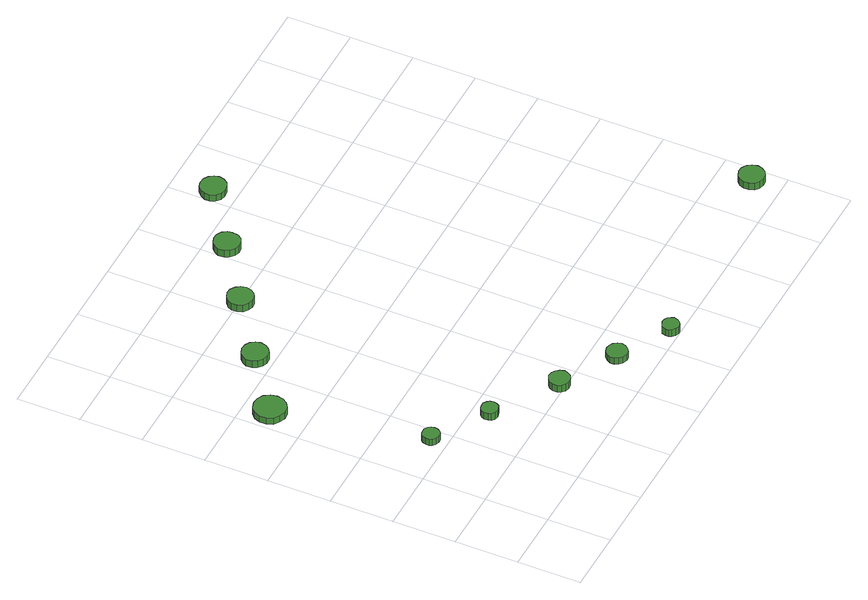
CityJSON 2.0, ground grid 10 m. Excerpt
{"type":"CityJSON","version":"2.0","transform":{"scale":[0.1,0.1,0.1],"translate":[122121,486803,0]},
"CityObjects":{
"tree1":{"type":"SolitaryVegetationObject","attributes":{"function":"something"},"geometry":[{"type":"MultiSurface","lod":"1","boundaries":[[[0,1,2,3,4,5,6,7,8,9,10,11,12,13,14]],[[15,16,17,18,19,20,21,22,23,24,25,26,27,28,29]],[[0,29,28,1]],[[1,28,27,2]],[[2,27,26,3]],[[3,26,25,4]],[[4,25,24,5]],[[5,24,23,6]],[[6,23,22,7]],[[7,22,21,8]],[[8,21,20,9]],[[9,20,19,10]],[[10,19,18,11]],[[11,18,17,12]],[[12,17,16,13]],[[13,16,15,14]],[[14,15,29,0]]]}]},
"tree2":{"type":"SolitaryVegetationObject","attributes":{"function":"something"},"geometry":[{"type":"MultiSurface","lod":"1","boundaries":[[[30,31,32,33,34,35,36,37,38,39,40,41,42,43,44]],[[45,46,47,48,49,50,51,52,53,54,55,56,57,58,59]],[[30,59,58,31]],[[31,58,57,32]],[[32,57,56,33]],[[33,56,55,34]],[[34,55,54,35]],[[35,54,53,36]],[[36,53,52,37]],[[37,52,51,38]],[[38,51,50,39]],[[39,50,49,40]],[[40,49,48,41]],[[41,48,47,42]],[[42,47,46,43]],[[43,46,45,44]],[[44,45,59,30]]]}]},
"tree3":{"type":"SolitaryVegetationObject","attributes":{"function":"something"},"geometry":[{"type":"MultiSurface","lod":"1","boundaries":[[[60,61,62,63,64,65,66,67,68,69,70,71,72,73,74]],[[75,76,77,78,79,80,81,82,83,84,85,86,87,88,89]],[[60,89,88,61]],[[61,88,87,62]],[[62,87,86,63]],[[63,86,85,64]],[[64,85,84,65]],[[65,84,83,66]],[[66,83,82,67]],[[67,82,81,68]],[[68,81,80,69]],[[69,80,79,70]],[[70,79,78,71]],[[71,78,77,72]],[[72,77,76,73]],[[73,76,75,74]],[[74,75,89,60]]]}]},
"tree4":{"type":"SolitaryVegetationObject","attributes":{"function":"something"},"geometry":[{"type":"MultiSurface","lod":"1","boundaries":[[[90,91,92,93,94,95,96,97,98,99,100,101,102,103,104]],[[105,106,107,108,109,110,111,112,113,114,115,116,117,118,119]],[[90,119,118,91]],[[91,118,117,92]],[[92,117,116,93]],[[93,116,115,94]],[[94,115,114,95]],[[95,114,113,96]],[[96,113,112,97]],[[97,112,111,98]],[[98,111,110,99]],[[99,110,109,100]],[[100,109,108,101]],[[101,108,107,102]],[[102,107,106,103]],[[103,106,105,104]],[[104,105,119,90]]]}]},
"tree5":{"type":"SolitaryVegetationObject","attributes":{"function":"something"},"geometry":[{"type":"MultiSurface","lod":"1","boundaries":[[[120,121,122,123,124,125,126,127,128,129,130,131,132,133,134]],[[135,136,137,138,139,140,141,142,143,144,145,146,147,148,149]],[[120,149,148,121]],[[121,148,147,122]],[[122,147,146,123]],[[123,146,145,124]],[[124,145,144,125]],[[125,144,143,126]],[[126,143,142,127]],[[127,142,141,128]],[[128,141,140,129]],[[129,140,139,130]],[[130,139,138,131]],[[131,138,137,132]],[[132,137,136,133]],[[133,136,135,134]],[[134,135,149,120]]]}]},
"tree6":{"type":"SolitaryVegetationObject","attributes":{"function":"something"},"geometry":[{"type":"MultiSurface","lod":"1","boundaries":[[[150,151,152,153,154,155,156,157,158,159,160,161,162,163,164]],[[165,166,167,168,169,170,171,172,173,174,175,176,177,178,179]],[[150,179,178,151]],[[151,178,177,152]],[[152,177,176,153]],[[153,176,175,154]],[[154,175,174,155]],[[155,174,173,156]],[[156,173,172,157]],[[157,172,171,158]],[[158,171,170,159]],[[159,170,169,160]],[[160,169,168,161]],[[161,168,167,162]],[[162,167,166,163]],[[163,166,165,164]],[[164,165,179,150]]]}]},
"tree7":{"type":"SolitaryVegetationObject","attributes":{"function":"something"},"geometry":[{"type":"MultiSurface","lod":"1","boundaries":[[[180,181,182,183,184,185,186,187,188,189,190,191,192,193,194]],[[195,196,197,198,199,200,201,202,203,204,205,206,207,208,209]],[[180,209,208,181]],[[181,208,207,182]],[[182,207,206,183]],[[183,206,205,184]],[[184,205,204,185]],[[185,204,203,186]],[[186,203,202,187]],[[187,202,201,188]],[[188,201,200,189]],[[189,200,199,190]],[[190,199,198,191]],[[191,198,197,192]],[[192,197,196,193]],[[193,196,195,194]],[[194,195,209,180]]]}]},
"tree8":{"type":"SolitaryVegetationObject","attributes":{"function":"something"},"geometry":[{"type":"MultiSurface","lod":"1","boundaries":[[[210,211,212,213,214,215,216,217,218,219,220,221,222,223,224]],[[225,226,227,228,229,230,231,232,233,234,235,236,237,238,239]],[[210,239,238,211]],[[211,238,237,212]],[[212,237,236,213]],[[213,236,235,214]],[[214,235,234,215]],[[215,234,233,216]],[[216,233,232,217]],[[217,232,231,218]],[[218,231,230,219]],[[219,230,229,220]],[[220,229,228,221]],[[221,228,227,222]],[[222,227,226,223]],[[223,226,225,224]],[[224,225,239,210]]]}]},
"tree9":{"type":"SolitaryVegetationObject","attributes":{"function":"something"},"geometry":[{"type":"MultiSurface","lod":"1","boundaries":[[[240,241,242,243,244,245,246,247,248,249,250,251,252,253,254]],[[255,256,257,258,259,260,261,262,263,264,265,266,267,268,269]],[[240,269,268,241]],[[241,268,267,242]],[[242,267,266,243]],[[243,266,265,244]],[[244,265,264,245]],[[245,264,263,246]],[[246,263,262,247]],[[247,262,261,248]],[[248,261,260,249]],[[249,260,259,250]],[[250,259,258,251]],[[251,258,257,252]],[[252,257,256,253]],[[253,256,255,254]],[[254,255,269,240]]]}]},
"tree10":{"type":"SolitaryVegetationObject","attributes":{"function":"something"},"geometry":[{"type":"MultiSurface","lod":"1","boundaries":[[[270,271,272,273,274,275,276,277,278,279,280,281,282,283,284]],[[285,286,287,288,289,290,291,292,293,294,295,296,297,298,299]],[[270,299,298,271]],[[271,298,297,272]],[[272,297,296,273]],[[273,296,295,274]],[[274,295,294,275]],[[275,294,293,276]],[[276,293,292,277]],[[277,292,291,278]],[[278,291,290,279]],[[279,290,289,280]],[[280,289,288,281]],[[281,288,287,282]],[[282,287,286,283]],[[283,286,285,284]],[[284,285,299,270]]]}]},
"tree11":{"type":"SolitaryVegetationObject","attributes":{"function":"something"},"geometry":[{"type":"MultiSurface","lod":"1","boundaries":[[[300,301,302,303,304,305,306,307,308,309,310,311,312,313,314]],[[315,316,317,318,319,320,321,322,323,324,325,326,327,328,329]],[[300,329,328,301]],[[301,328,327,302]],[[302,327,326,303]],[[303,326,325,304]],[[304,325,324,305]],[[305,324,323,306]],[[306,323,322,307]],[[307,322,321,308]],[[308,321,320,309]],[[309,320,319,310]],[[310,319,318,311]],[[311,318,317,312]],[[312,317,316,313]],[[313,316,315,314]],[[314,315,329,300]]]}]}
},
"vertices":[
[88,223,28],[87,229,28],[84,233,28],[79,236,28],[74,236,28],[68,235,28],[64,231,28],[62,226,28],[62,220,28],[64,215,28],[68,212,28],[74,210,28],[79,210,28],[84,213,28],[87,218,28],[87,218,16],[84,213,16],[79,210,16],[74,210,16],[68,212,16],[64,215,16],[62,220,16],[62,226,16],[64,231,16],[68,235,16],[74,236,16],[79,236,16],[84,233,16],[87,229,16],[88,223,16],
[53,458,25],[51,468,25],[45,477,25],[36,482,25],[26,483,25],[16,480,25],[8,473,25],[4,463,25],[4,453,25],[8,443,25],[16,437,25],[26,433,25],[36,434,25],[45,440,25],[51,448,25],[51,448,13],[45,440,13],[36,434,13],[26,433,13],[16,437,13],[8,443,13],[4,453,13],[4,463,13],[8,473,13],[16,480,13],[26,483,13],[36,482,13],[45,477,13],[51,468,13],[53,458,13],
[174,170,28],[173,176,28],[170,180,28],[165,183,28],[160,183,28],[154,182,28],[150,178,28],[148,173,28],[148,167,28],[150,162,28],[154,159,28],[160,157,28],[165,158,28],[170,160,28],[173,165,28],[173,165,15],[170,160,15],[165,158,15],[160,157,15],[154,159,15],[150,162,15],[148,167,15],[148,173,15],[150,178,15],[154,182,15],[160,183,15],[165,183,15],[170,180,15],[173,176,15],[174,170,15],
[146,529,24],[144,537,24],[139,544,24],[132,548,24],[123,549,24],[115,546,24],[109,541,24],[105,533,24],[105,524,24],[109,517,24],[115,511,24],[123,508,24],[132,509,24],[139,514,24],[144,520,24],[144,520,11],[139,514,11],[132,509,11],[123,508,11],[115,511,11],[109,517,11],[105,524,11],[105,533,11],[109,541,11],[115,546,11],[123,549,11],[132,548,11],[139,544,11],[144,537,11],[146,529,11],
[279,107,27],[277,114,27],[273,119,27],[267,123,27],[260,124,27],[254,121,27],[249,117,27],[246,111,27],[246,104,27],[249,98,27],[254,93,27],[260,91,27],[267,92,27],[273,95,27],[277,101,27],[277,101,14],[273,95,14],[267,92,14],[260,91,14],[254,93,14],[249,98,14],[246,104,14],[246,111,14],[249,117,14],[254,121,14],[260,124,14],[267,123,14],[273,119,14],[277,114,14],[279,107,14],
[369,59,25],[367,65,25],[363,71,25],[357,74,25],[351,75,25],[344,73,25],[339,68,25],[336,62,25],[336,55,25],[339,49,25],[344,45,25],[351,42,25],[357,43,25],[363,47,25],[367,52,25],[367,52,13],[363,47,13],[357,43,13],[351,42,13],[344,45,13],[339,49,13],[336,55,13],[336,62,13],[339,68,13],[344,73,13],[351,75,13],[357,74,13],[363,71,13],[367,65,13],[369,59,13],
[244,599,23],[242,608,23],[237,614,23],[230,619,23],[222,620,23],[214,617,23],[207,611,23],[204,604,23],[204,595,23],[207,587,23],[214,582,23],[222,579,23],[230,580,23],[237,584,23],[242,591,23],[242,591,10],[237,584,10],[230,580,10],[222,579,10],[214,582,10],[207,587,10],[204,595,10],[204,604,10],[207,611,10],[214,617,10],[222,620,10],[230,619,10],[237,614,10],[242,608,10],[244,599,10],
[451,14,25],[449,19,25],[446,24,25],[441,26,25],[436,27,25],[431,25,25],[426,22,25],[424,16,25],[424,11,25],[426,6,25],[431,2,25],[436,0,25],[441,1,25],[446,4,25],[449,8,25],[449,8,12],[446,4,12],[441,1,12],[436,0,12],[431,2,12],[426,6,12],[424,11,12],[424,16,12],[426,22,12],[431,25,12],[436,27,12],[441,26,12],[446,24,12],[449,19,12],[451,14,12],
[341,668,22],[340,676,22],[335,683,22],[327,687,22],[319,688,22],[311,685,22],[305,680,22],[301,672,22],[301,663,22],[305,656,22],[311,650,22],[319,647,22],[327,648,22],[335,652,22],[340,659,22],[340,659,9],[335,652,9],[327,648,9],[319,647,9],[311,650,9],[305,656,9],[301,663,9],[301,672,9],[305,680,9],[311,685,9],[319,688,9],[327,687,9],[335,683,9],[340,676,9],[341,668,9],
[441,737,21],[439,745,21],[434,752,21],[427,756,21],[418,757,21],[410,755,21],[404,749,21],[400,741,21],[400,733,21],[404,725,21],[410,719,21],[418,717,21],[427,718,21],[434,722,21],[439,729,21],[439,729,9],[434,722,9],[427,718,9],[418,717,9],[410,719,9],[404,725,9],[400,733,9],[400,741,9],[404,749,9],[410,755,9],[418,757,9],[427,756,9],[434,752,9],[439,745,9],[441,737,9],
[796,47,23],[794,55,23],[789,62,23],[782,66,23],[774,67,23],[766,64,23],[760,59,23],[757,51,23],[757,43,23],[760,35,23],[766,30,23],[774,27,23],[782,28,23],[789,32,23],[794,39,23],[794,39,10],[789,32,10],[782,28,10],[774,27,10],[766,30,10],[760,35,10],[757,43,10],[757,51,10],[760,59,10],[766,64,10],[774,67,10],[782,66,10],[789,62,10],[794,55,10],[796,47,10]
]}
